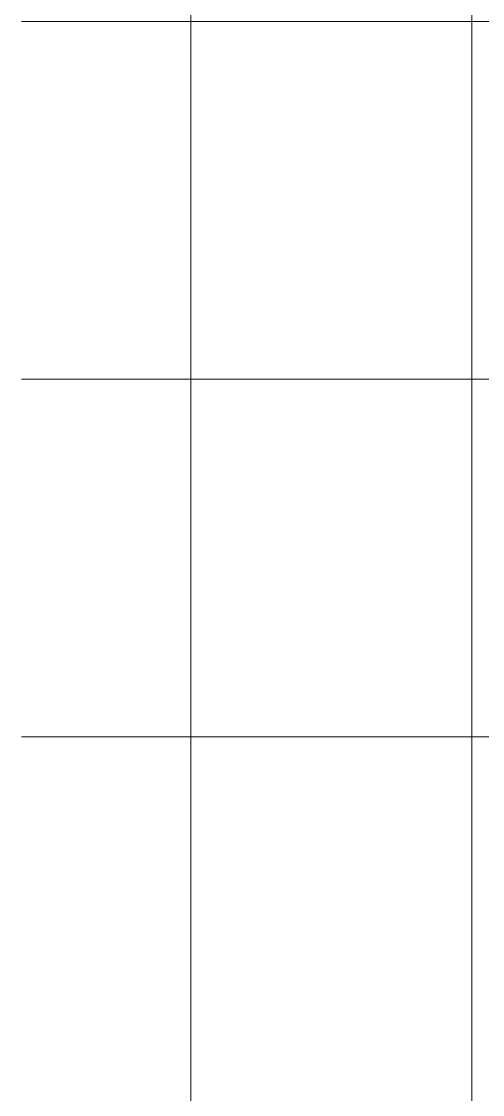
# Model space of a CAD drawing. Header units: millimetres. Extents: x -71336 to -33468, y -26189 to 22712.
# Drawn here: x -34365.5 to -34308.2, y -20202.1 to -20068.8 of the extents above; entities that cross this region are included whole.
import ezdxf

# ---------------------------------------------------------------- set-up
doc = ezdxf.new("R2010")
doc.units = ezdxf.units.MM
doc.layers.add('SC - Equipment', color=7, linetype='Continuous', lineweight=13)
doc.layers.add('SC - Rack Layout - U-guides and centreline', color=5, linetype='Continuous', lineweight=13, plot=False)
doc.styles.add('ARIAL', font='arial.ttf')

# ---------------------------------------------------------------- blocks, each defined once
blk = doc.blocks.new('*U254')
at = {"layer": 'SC - Rack Layout - U-guides and centreline', "ltscale": 5}
blk.add_lwpolyline([(-300, 0), (300, 0)], dxfattribs=at)
blk = doc.blocks.new('*U255')
at = {"layer": 'SC - Rack Layout - U-guides and centreline', "color": 0, "linetype": 'ByBlock', "lineweight": -2, "transparency": 16777216}
for p in [(0, 177.8), (0, 133.35), (0, 88.9)]:
    blk.add_blockref('*U254', p, dxfattribs=at)
blk = doc.blocks.new('*U285')
at = {"layer": 'SC - Equipment'}
for p, q in [((-279.3873, 230.124), (-279.3873, 185.674)), ((-244.4623, 185.674), (-244.4623, 230.124)), ((-279.3873, 185.674), (-279.3873, 141.224)), ((-244.4623, 141.224), (-244.4623, 185.674)), ((-279.3873, 141.224), (-279.3873, 96.774)), ((-244.4623, 96.774), (-244.4623, 141.224)), ((-279.3873, 96.774), (-279.3873, 52.324)), ((-244.4623, 52.324), (-244.4623, 96.774))]:
    blk.add_line(p, q, dxfattribs=at)
at = {"ltscale": 5, "style": 'ARIAL', "flags": 1}
blk.add_attdef('UNITS', (470.5, 46), '', height=9.73997, dxfattribs=at)

msp = doc.modelspace()

# ---------------------------------------------------------------- block references
at = {"layer": 'SC - Equipment'}
msp.add_blockref('*U285', (-34065.092, -20297.397), dxfattribs=at)
at = {"layer": 'SC - Rack Layout - U-guides and centreline'}
msp.add_blockref('*U255', (-34065.543, -20246.597), dxfattribs=at)

doc.saveas('drawing.dxf')
